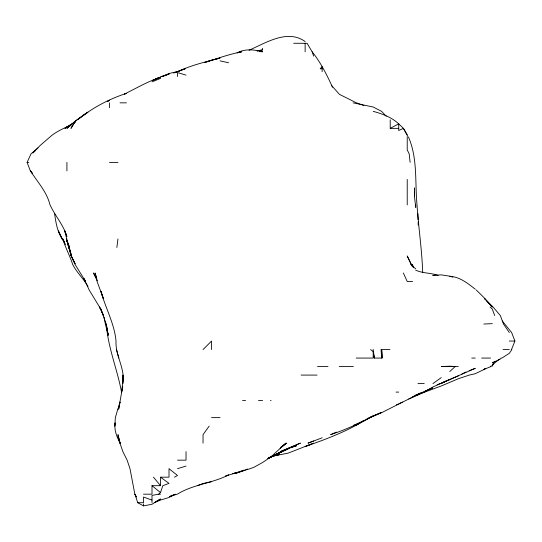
<?xml version="1.0" encoding="UTF-8"?>
<svg xmlns="http://www.w3.org/2000/svg" width="542" height="542" viewBox="0 0 542 542"><rect width="100%" height="100%" fill="white"/><g stroke="black" fill="none" stroke-linecap="round" stroke-linejoin="round"><path stroke-width="0.81" d="M116.855 247.47L117.966 238.961M115.222 423.038L114.782 426.127L115.351 417.625L117.81 409.115M115.161 423.038C113.976 430.009 116.869 437.082 120.161 443.146L117.966 436.676L120.012 443.146L117.966 434.637L119.945 443.146L122.885 451.655L127.133 460.158L129.992 468.667L134.85 494.189L136.137 496.682M122.235 389.007L118.651 409.115L119.443 405.247M119.755 403.702L120.073 402.15M122.763 386.683L121.611 392.096L122.627 383.587L122.966 375.084L122.817 383.587C125.459 368.628 115.229 355.796 116.022 341.053C114.43 323.513 105.405 308.005 100.948 291.244L103.346 298.513L97.106 281.501L95.121 272.992L96.754 278.405M119.951 402.089L117.966 409.115M151.997 502.698L151.997 495.395L158.664 494.189L160.5 492.556L162.83 485.686L169.009 483.383L160.5 477.177L160.5 485.686L151.997 485.686L151.997 494.189L143.488 494.189M502.278 320.993L511.641 332.544L514.9 341.053L511.485 349.563L511.858 349.563L509.317 353.303L501.906 358.066L500.815 358.066M32.378 173.365L30.352 170.899L27.1 162.39L31.002 153.881L37.96 147.966M490.639 366.189L492.305 365.931L493.85 363.072M209.158 426.127L203.04 434.637L203.04 443.146M203.04 349.563L211.549 341.053L211.549 349.563M35.244 150.764L32.886 152.919L40.277 145.378L50.101 136.869C57.547 130.107 67.425 127.566 75.426 121.659L73.461 123.203M449.765 371.527L455.158 366.575L449.765 366.182L441.256 366.575L458.275 366.575M280.234 448.119L285.885 443.146L271.102 456.743L262.599 462.489L254.09 467.204L250.214 468.667L225.662 475.984L228.561 474.934C212.315 483.383 193.257 484.318 177.519 494.08L169.761 496.486M499.5 359.122L492.305 364.915L492.305 365.931M71.503 124.748L66.917 128.359L76.761 119.85L83.935 115.121M280.248 448.173L286.65 443.146L280.892 447.157M485.036 369.007L475.287 373.702L469.311 375.084L458.275 378.763L441.256 385.979L424.711 392.096L408.77 399M66.917 126.93L64.972 128.359L75.426 121.659M432.943 383.587L441.256 377.591M81.957 116.537L77.33 119.85L83.935 114.64L87.919 112.167M87.255 112.709L83.935 114.992C96.693 105.541 111.408 98.251 126.476 93.366L124.518 94.091M485.036 368.648L483.796 369.481L490.923 366.575M268.29 458.383L279.611 452.523L288.12 448.918L268.236 458.058M363.269 420.761L356.182 425.097L373.194 415.883L381.703 412.354L369.868 417.625M366.859 418.925L368.309 418.058M267.789 458.579L271.102 456.601M155.608 501.872L160.5 498.992L151.997 504.263L143.488 505.889L137.709 502.698L134.978 494.189L136.394 497.028M364.685 420.233C346.23 431.845 325.606 439.352 305.132 446.567L311.325 444.081M495.137 361.304L492.305 362.923L500.815 358.79M174.449 477.177L177.519 475.483L169.009 468.667L169.009 477.177L160.5 477.177M372.503 416.087L367.564 418.688M420.24 393.228L381.703 412.652L369.881 417.625M249.049 50.243C266.027 42.811 287.443 28.855 305.132 41.531M373.194 416.046C359.529 423.295 345.396 429.84 330.661 434.637L336.331 432.096M390.213 119.85L390.213 128.359L398.722 123.847L403.417 128.359L407.659 136.171M279.611 452.523L268.121 458.607M245.58 469.948L247.457 468.986M424.244 391.67L412.638 396.73M398.722 403.898L402.32 402.069M415.734 395.362L420.097 393.187M461.852 374.041L466.073 371.961M124.518 94.023C136.394 88.217 147.844 81.368 160.5 77.316L160.5 78.421L151.997 81.856M281.494 451.655L271.102 457.048L279.611 453.058L271.102 456.926L279.611 453.817L271.881 456.289L288.12 453.146L313.642 443.146M420.24 393.126L415.734 395.193L424.244 391.995L432.753 387.056L475.287 368.309L469.101 370.714M415.734 395.484L423.227 392.096M161.922 76.679L169.009 73.495L177.519 71.578L175.195 72.492M425.016 391.324L432.753 387.882L425.016 391.236M364.685 420.511L353.445 425.341M442.035 382.754L458.275 375.884M154.91 502.407L160.5 500.076L169.009 497.481L175.303 494.189L169.707 496.431M437.109 384.773L440.009 383.587M152.769 80.426L160.5 77.316M173.65 73.048L185.093 68.807L177.519 71.693C191.028 65.304 205.642 61.802 220.059 58.109L211.549 60.176L204.517 62.581M313.642 440.964L307.998 443.146L322.151 437.807M396.398 404.779L397.95 404.197M197.349 485.686L203.04 483.518L211.549 481.675M162.051 76.727L169.009 74.085L169.009 73.495M244.808 470.232L237.071 473.051L232.43 473.62M237.071 472.502L244.035 470.077M204.591 62.581C216.868 58.631 229.103 54.22 241.786 51.788L237.071 52.872C244.937 48.556 254.252 49.539 262.599 51.788L259.503 51.612M160.5 76.72L169.009 74.085M177.519 468.667L186.028 466.079M257.179 51.104L262.599 49.898L262.599 48.306M257.179 50.792L262.599 49.898M483.796 324.035L492.305 323.642M293.696 43.285L307.07 43.285L312.145 51.788L313.642 56.097M312.145 51.788C320.573 62.323 326.894 74.85 332.517 87.242M322.151 68.807L320.187 68.807L322.151 66.544L322.151 71.646M120.026 102.838L126.476 102.838M390.213 128.359L398.722 128.359M27.1 162.39L28.828 162.39M109.457 162.39L117.966 162.39M412.631 281.501L407.225 281.501L403.37 272.992M509.317 341.053L514.9 341.053M389.955 349.563L381.703 349.563L381.703 358.066L374.326 358.066L373.194 351.541L370.599 349.563M503.03 349.563L509.317 349.563M356.182 358.066L373.194 358.066L373.194 349.563L374.326 358.066M471.736 358.066L475.287 358.066M481.635 358.066L490.564 358.066M317.544 366.575L328.018 366.575M339.163 366.575L353.357 366.575M301.101 375.084L317.05 375.084M417.963 383.587L424.244 383.587M396.039 392.096L398.722 392.096M242.586 400.606L245.58 400.606M258.459 400.606L262.599 400.606M270.431 400.606L271.102 400.606M211.549 417.625L220.059 417.625M177.519 460.158L186.028 460.158L186.028 451.655M158.664 494.189L160.5 494.189M137.709 502.698L143.488 502.698L143.488 497.041L151.997 500.076M435.07 275.627L432.753 275.343L441.256 274.875L449.765 276.169L452.861 277.186M449.765 276.271C459.806 276.84 467.705 283.317 475.287 289.204M220.059 60.853L228.561 62.757M353.086 102.838L373.194 107.011L381.609 111.347L386.236 116.239M415.734 270.207C422.923 273.5 430.876 272.728 438.166 275.431M186.028 75.114L177.519 72.587L177.519 76.558M373.194 111.347C382.408 113.854 391.615 117.235 398.722 123.847L398.722 130.507L403.417 128.359L407.225 134.789M363.939 105.548L356.182 102.709L339.414 94.328L331.839 85.819M151.997 485.686L160.5 492.556M410.822 264.482L415.734 268.92M490.151 307.023L492.305 309.116L494.69 315.532M476.289 290.004L483.796 297.416L492.305 307.023L486.696 300.945M63.57 240.147L62.452 238.961L65.433 244.632M485.578 299.726L484.453 298.513L493.057 307.023L500.327 315.532L503.491 324.035L509.317 332.544M64.22 241.556L62.059 238.961L58.414 230.933L62.255 238.961C57.147 231.387 55.819 222.274 54.573 213.44M153.461 477.177L160.5 485.686M32.405 173.365L30.467 170.899C37.344 181.936 46.673 191.509 49.905 204.558L50.054 204.93C55.06 215.811 63.421 224.855 66.917 236.542L64.566 230.452L71.205 255.973L75.074 263.771M413.566 267.633L411.392 264.482L407.225 255.973L411.845 265.898M87.96 286.461C83.57 278.635 76.734 272.504 72.669 264.482C69.945 255.729 65.352 247.775 62.886 238.961L64.904 243.216M96.862 279.374L93.495 272.992L97.336 280.79M75.081 263.771L71.293 255.973L75.087 264.482L85.622 281.501L83.935 278.554L89.186 290.004L100.948 309.394L99.437 307.023L103.461 315.532L100.948 309.225L106.137 324.035L107.722 332.544L106.313 324.035C107.905 347.415 117.282 369.177 121.53 392.096M68.15 243.704L66.327 238.961L70.094 250.56M71.334 254.428L68.671 247.47L66.917 240.695L71.205 255.973L69.938 249.787M408.411 136.869C417.821 158.325 414.86 182.288 417.022 204.93C418.505 227.41 421.933 249.72 422.685 272.219M108.163 334.651L105.344 324.035L104.091 317.077M413.465 267.579L412.381 264.482L413.072 266.806M108.231 334.651L107.492 332.544L108.204 335.64M118.8 358.066L116.435 349.563M107.662 332.544L108.149 334.868M382.679 358.066L381.703 349.99L381.053 349.563L381.703 358.066M68.787 245.147L69.044 247.47L68.875 245.147M410.125 162.39L409.19 153.881L407.225 149.897L407.225 136.869M107.289 328.676L107.587 331.772M417.855 213.44L418.085 219.625M418.173 221.942L418.187 225.038M414.535 196.421L414.494 187.911L414.447 196.421L415.734 207.444L415.734 204.93M407.225 179.409L407.225 204.93M305.132 43.285L305.132 51.788M143.488 503.891L143.488 505.889M109.457 102.838L109.457 107.668M66.917 162.39L66.917 170.899M75.426 121.09L70.941 128.359L75.426 121.103L76.612 120.263L75.426 121.103M109.457 100.263L107.377 101.55L109.457 100.297M281.644 451.655L279.611 452.733L281.644 451.655M300.329 443.146L280.194 451.655L288.12 448.39L296.623 445.72L288.12 448.512L300.329 443.146M159.436 77.316L152.742 80.392L159.47 77.316M449.765 379.447L441.256 383.363L449.765 379.475M279.611 454.372L271.881 456.337L279.611 454.372M279.611 454.487L272.653 455.944L279.611 454.487M237.071 472.644L234.754 472.97L237.071 472.644"/></g></svg>
